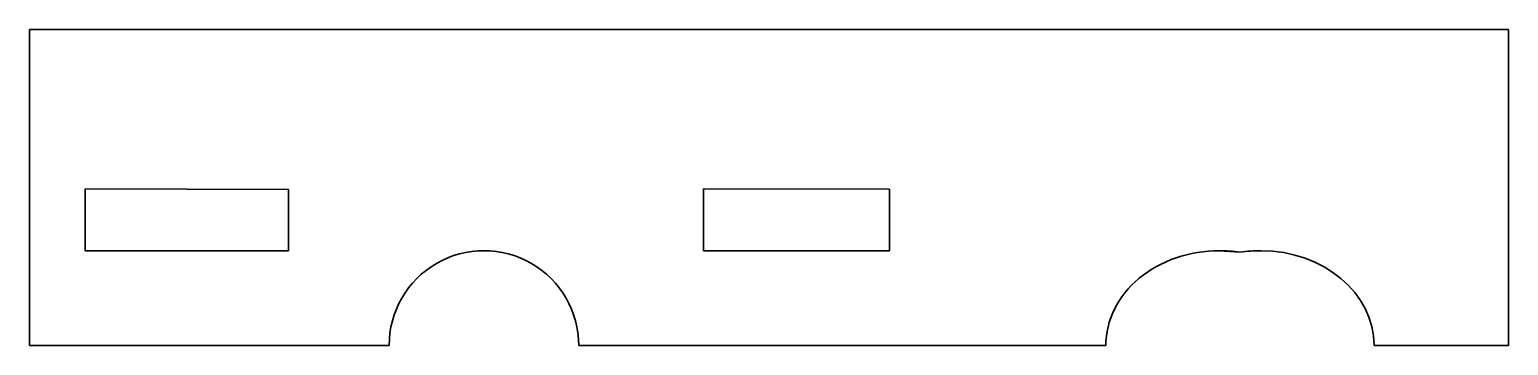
# Model space of a CAD drawing. Extents: x 90 to 207, y 93 to 118.
import ezdxf

# ---------------------------------------------------------------- set-up
doc = ezdxf.new("R2010")
doc.units = 0

msp = doc.modelspace()

# ---------------------------------------------------------------- linework, layer by layer
at = {"color": 7, "lineweight": 35}
for p, q in [((206.990967, 117.500015), (90.009155, 117.500015)), ((90.009155, 92.500015), (90.009155, 117.500015)), ((206.990967, 92.500015), (206.990967, 117.500015)), ((118.450684, 92.500015), (90.009155, 92.500015)), ((175.144775, 92.500015), (133.450684, 92.500015))]:
    msp.add_line(p, q, dxfattribs=at)
at = {"color": 7, "lineweight": 35, "ltscale": 0.402556}
msp.add_line((94.394409, 104.899765), (110.496582, 104.853683), dxfattribs=at)
at = {"color": 7, "lineweight": 35, "ltscale": 0.122501}
for p, q in [((94.394653, 104.899765), (94.394653, 99.999741)), ((143.330444, 104.899765), (143.330444, 99.999741))]:
    msp.add_line(p, q, dxfattribs=at)
at = {"color": 7, "lineweight": 35, "ltscale": 0.121349}
msp.add_line((110.496582, 104.853683), (110.496582, 99.999741), dxfattribs=at)
at = {"color": 7, "lineweight": 35, "ltscale": 0.367384}
msp.add_line((143.330078, 104.899765), (158.025391, 104.857712), dxfattribs=at)
at = {"color": 7, "lineweight": 35, "ltscale": 0.121449}
msp.add_line((158.025391, 104.857712), (158.025391, 99.999741), dxfattribs=at)
at = {"color": 7, "lineweight": 35, "ltscale": 0.402548}
msp.add_line((110.496582, 99.999741), (94.394653, 99.999741), dxfattribs=at)
at = {"color": 7, "lineweight": 35, "ltscale": 0.367374}
msp.add_line((158.025391, 99.999741), (143.330444, 99.999741), dxfattribs=at)
at = {"color": 7, "lineweight": 35, "ltscale": 0.040352}
msp.add_line((184.144897, 99.999893), (185.754028, 99.87355), dxfattribs=at)
at = {"color": 7, "lineweight": 35, "ltscale": 0.265695}
msp.add_line((206.990967, 92.500015), (196.363159, 92.500015), dxfattribs=at)
at = {"color": 7, "lineweight": 35}
for centre, radius, start, end in [((125.950684, 92.500015), 7.5, 0, 180.000005), ((184.116089, 89.322433), 10.677493, 81.176464, 89.845756), ((187.391846, 89.321045), 10.67889, 89.990071, 98.822865), ((187.391968, 89.319809), 10.680121, 89.826092, 98.822483)]:
    msp.add_arc(centre, radius, start, end, dxfattribs=at)
for centre, major_axis, start_param, end_param in [((184.114258, 92.499924), (8.969482, -0.000092), 1.5673876994, 3.1415936274), ((187.393677, 92.499924), (8.969482, 0.000076), 0.0000012632, 1.5673619845)]:
    msp.add_ellipse(centre, major_axis=major_axis, ratio=0.836177, start_param=start_param, end_param=end_param, dxfattribs=at)

doc.saveas('drawing.dxf')
